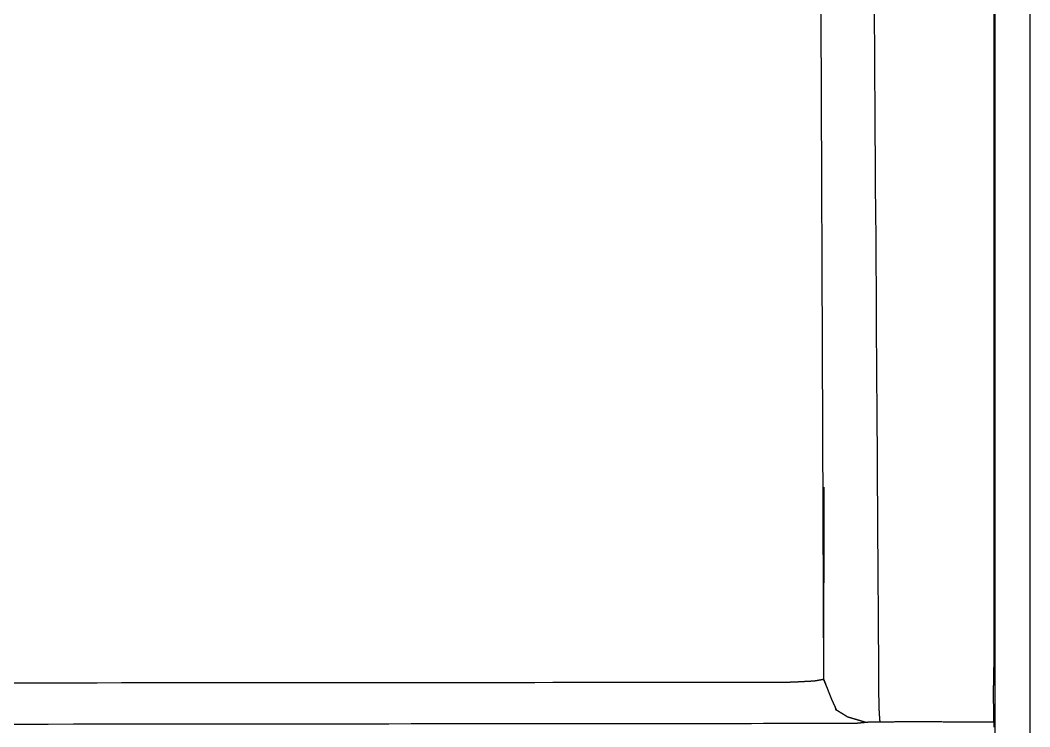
# Model space of a CAD drawing. Extents: x 0 to 60, y -32 to 0.
# Drawn here: x 51.09 to 60, y -22.23 to -16 of the extents above; entities that cross this region are included whole.
import ezdxf

# ---------------------------------------------------------------- set-up
doc = ezdxf.new("R2010")
doc.units = 0
doc.layers.get('0').update_dxf_attribs({"linetype": 'CONTINUOUS'})

msp = doc.modelspace()

# ---------------------------------------------------------------- linework, layer by layer
for points in [[(60, -23.427), (59.9323, -23.3873), (59.8503, -23.3383), (59.7832, -23.2986), (59.7555, -23.2247), (59.7227, -23.1367), (59.695, -23.0631), (59.695, -0.7481), (59.665, -0.6759), (59.5953, -0.5075), (59.5651, -0.4342), (59.4932, -0.4042), (59.3243, -0.3342), (59.2517, -0.3042), (42.7501, -0.3042)], [(60, -0.7481), (60, -32)], [(58.182, -21.8153), (58.1066, -2.797)], [(58.182, -20.118), (58.1813, -20.1968), (58.181, -21.7378), (58.1803, -21.8166), (58.2128, -21.8933)]]:
    msp.add_lwpolyline(points)
for points in [[(58.6259, -15.7468, 0), (58.6275, -16.0005, 0), (58.6291, -16.2516, 0), (58.6308, -16.5, 0), (58.6324, -16.7454, 0), (58.634, -16.9877, 0), (58.6355, -17.2266, 0), (58.637, -17.462, 0), (58.6386, -17.6937, 0), (58.64, -17.9214, 0), (58.6415, -18.1451, 0), (58.6429, -18.3644, 0), (58.6443, -18.5793, 0), (58.6457, -18.7895, 0), (58.6471, -18.9948, 0), (58.6484, -19.195, 0), (58.6496, -19.39, 0), (58.6509, -19.5796, 0), (58.6521, -19.7635, 0), (58.6532, -19.9417, 0), (58.6544, -20.1137, 0), (58.6554, -20.2796, 0), (58.6565, -20.4391, 0), (58.6575, -20.592, 0), (58.6584, -20.7382, 0), (58.6593, -20.8773, 0), (58.6602, -21.0093, 0), (58.661, -21.134, 0), (58.6618, -21.2511, 0), (58.6625, -21.3604, 0), (58.6632, -21.4619, 0), (58.6638, -21.5552, 0), (58.6643, -21.6402, 0), (58.6648, -21.7168, 0), (58.6653, -21.7846, 0), (58.6656, -21.8436, 0), (58.666, -21.8935, 0), (58.6662, -21.9341, 0), (58.6664, -21.9653, 0), (58.6666, -21.9868, 0), (58.6667, -21.9985, 0), (58.6667, -22.0014, 0), (58.6667, -22.0032, 0), (58.6667, -22.005, 0), (58.6667, -22.0069, 0), (58.6667, -22.0087, 0), (58.6667, -22.0105, 0), (58.6668, -22.0123, 0), (58.6668, -22.0141, 0), (58.6668, -22.016, 0), (58.6668, -22.0178, 0), (58.6669, -22.0196, 0), (58.6669, -22.0214, 0), (58.6669, -22.0232, 0), (58.667, -22.025, 0), (58.667, -22.0268, 0), (58.667, -22.0287, 0), (58.6671, -22.0305, 0), (58.6671, -22.0323, 0), (58.6671, -22.0341, 0), (58.6672, -22.0359, 0), (58.6672, -22.0377, 0), (58.6673, -22.0395, 0), (58.6673, -22.0413, 0), (58.6674, -22.0431, 0), (58.6674, -22.0449, 0), (58.6675, -22.0467, 0), (58.6675, -22.0485, 0), (58.6676, -22.0503, 0), (58.6676, -22.0521, 0), (58.6677, -22.0539, 0), (58.6678, -22.0557, 0), (58.6678, -22.0575, 0), (58.6679, -22.0593, 0), (58.668, -22.0611, 0), (58.668, -22.0629, 0), (58.6681, -22.0647, 0), (58.6682, -22.0665, 0), (58.6682, -22.0682, 0), (58.6683, -22.07, 0), (58.6684, -22.0718, 0), (58.6685, -22.0736, 0), (58.6685, -22.0754, 0), (58.6686, -22.0772, 0), (58.6687, -22.079, 0), (58.6688, -22.0808, 0), (58.6689, -22.0826, 0), (58.669, -22.0844, 0), (58.6691, -22.0861, 0), (58.6691, -22.0879, 0), (58.6692, -22.0897, 0), (58.6693, -22.0915, 0), (58.6694, -22.0933, 0), (58.6695, -22.0951, 0), (58.6696, -22.0969, 0), (58.6697, -22.0987, 0), (58.6698, -22.1005, 0), (58.6699, -22.1022, 0), (58.67, -22.104, 0), (58.6701, -22.1058, 0), (58.6702, -22.1076, 0), (58.6703, -22.1094, 0), (58.6704, -22.1112, 0), (58.6705, -22.113, 0), (58.6706, -22.1148, 0), (58.6708, -22.1166, 0), (58.6709, -22.1183, 0), (58.671, -22.1201, 0), (58.6711, -22.1219, 0), (58.6712, -22.1237, 0), (58.6713, -22.1255, 0), (58.6715, -22.1273, 0), (58.6716, -22.1291, 0), (58.6717, -22.1309, 0), (58.6718, -22.1327, 0), (58.6719, -22.1345, 0), (58.6721, -22.1363, 0), (58.6722, -22.1381, 0), (58.6723, -22.1399, 0), (58.6725, -22.1417, 0), (58.6726, -22.1435, 0), (58.6727, -22.1453, 0), (58.6728, -22.1471, 0), (58.673, -22.1489, 0), (58.6731, -22.1507, 0), (58.6732, -22.1525, 0), (58.6734, -22.1543, 0), (58.6735, -22.1561, 0), (58.6737, -22.1579, 0), (58.6738, -22.1597, 0), (58.6739, -22.1615, 0), (58.6741, -22.1633, 0), (58.6742, -22.1651, 0), (58.6744, -22.1669, 0), (58.6745, -22.1687, 0), (58.6747, -22.1705, 0), (58.6748, -22.1724, 0), (58.675, -22.1742, 0), (58.6751, -22.176, 0), (58.6753, -22.1778, 0), (58.6754, -22.1796, 0), (58.6756, -22.1814, 0), (58.6757, -22.1833, 0), (58.6759, -22.1851, 0), (58.676, -22.1869, 0), (58.6762, -22.1887, 0), (58.6763, -22.1906, 0), (58.6765, -22.1924, 0)], [(59.6817, -15.8651, 0), (59.6817, -16.1513, 0), (59.6817, -16.4333, 0), (59.6817, -16.7111, 0), (59.6817, -16.9843, 0), (59.6817, -17.2528, 0), (59.6817, -17.5161, 0), (59.6817, -17.7742, 0), (59.6817, -18.0267, 0), (59.6817, -18.2733, 0), (59.6817, -18.5139, 0), (59.6817, -18.7482, 0), (59.6817, -18.9759, 0), (59.6817, -19.1967, 0), (59.6817, -19.4105, 0), (59.6817, -19.6169, 0), (59.6817, -19.8157, 0), (59.6817, -20.0067, 0), (59.6817, -20.1896, 0), (59.6817, -20.3641, 0), (59.6817, -20.53, 0), (59.6817, -20.687, 0), (59.6817, -20.8349, 0), (59.6817, -20.9735, 0), (59.6817, -21.1024, 0), (59.6817, -21.2215, 0), (59.6817, -21.3304, 0), (59.6817, -21.4289, 0), (59.6817, -21.5168, 0), (59.6817, -21.5938, 0), (59.6817, -21.6596, 0), (59.6817, -21.714, 0), (59.6817, -21.7568, 0), (59.6817, -21.7877, 0), (59.6817, -21.8064, 0), (59.6817, -21.8127, 0)], [(59.6817, -22.1921, 0), (59.6817, -22.1887, 0), (59.6817, -22.1853, 0), (59.6817, -22.1819, 0), (59.6817, -22.1785, 0), (59.6817, -22.1751, 0), (59.6817, -22.1717, 0), (59.6817, -22.1683, 0), (59.6817, -22.1649, 0), (59.6817, -22.1614, 0), (59.6817, -22.158, 0), (59.6817, -22.1546, 0), (59.6817, -22.1512, 0), (59.6817, -22.1478, 0), (59.6817, -22.1444, 0), (59.6817, -22.141, 0), (59.6816, -22.1376, 0), (59.6816, -22.1342, 0), (59.6816, -22.1308, 0), (59.6816, -22.1274, 0), (59.6816, -22.124, 0), (59.6816, -22.1206, 0), (59.6816, -22.1172, 0), (59.6816, -22.1138, 0), (59.6815, -22.1104, 0), (59.6815, -22.107, 0), (59.6815, -22.1036, 0), (59.6815, -22.1002, 0), (59.6815, -22.0968, 0), (59.6815, -22.0934, 0), (59.6814, -22.09, 0), (59.6814, -22.0866, 0), (59.6814, -22.0832, 0), (59.6814, -22.0798, 0), (59.6814, -22.0764, 0), (59.6814, -22.073, 0), (59.6813, -22.0696, 0), (59.6813, -22.0662, 0), (59.6813, -22.0628, 0), (59.6813, -22.0594, 0), (59.6813, -22.056, 0), (59.6813, -22.0526, 0), (59.6812, -22.0492, 0), (59.6812, -22.0458, 0), (59.6812, -22.0424, 0), (59.6812, -22.039, 0), (59.6812, -22.0356, 0), (59.6812, -22.0322, 0), (59.6811, -22.0287, 0), (59.6811, -22.0253, 0), (59.6811, -22.0219, 0), (59.6811, -22.0185, 0), (59.6811, -22.0151, 0), (59.6811, -22.0117, 0), (59.681, -22.0083, 0), (59.681, -22.0049, 0), (59.681, -22.0015, 0), (59.681, -21.9981, 0), (59.681, -21.9947, 0), (59.681, -21.9913, 0), (59.681, -21.9879, 0), (59.681, -21.9845, 0), (59.681, -21.9811, 0), (59.6809, -21.9777, 0), (59.6809, -21.9743, 0), (59.6809, -21.9709, 0), (59.6809, -21.9675, 0), (59.6809, -21.9641, 0), (59.6809, -21.9607, 0), (59.6809, -21.9573, 0), (59.6809, -21.9539, 0), (59.6809, -21.9505, 0), (59.6809, -21.9471, 0), (59.6809, -21.9437, 0), (59.6809, -21.9403, 0), (59.6809, -21.9369, 0), (59.6809, -21.9335, 0), (59.6809, -21.9301, 0), (59.6809, -21.9267, 0), (59.6809, -21.9233, 0), (59.6809, -21.9199, 0), (59.6809, -21.9165, 0), (59.6809, -21.9131, 0), (59.6809, -21.9097, 0), (59.6809, -21.9063, 0), (59.6809, -21.9029, 0), (59.681, -21.8995, 0), (59.681, -21.896, 0), (59.681, -21.8926, 0), (59.681, -21.8892, 0), (59.681, -21.8858, 0), (59.681, -21.8824, 0), (59.6811, -21.879, 0), (59.6811, -21.8756, 0), (59.6811, -21.8722, 0), (59.6811, -21.8688, 0), (59.6812, -21.8654, 0), (59.6812, -21.862, 0), (59.6812, -21.8586, 0), (59.6812, -21.8552, 0), (59.6813, -21.8518, 0), (59.6813, -21.8484, 0), (59.6813, -21.845, 0), (59.6814, -21.8416, 0), (59.6814, -21.8382, 0), (59.6814, -21.8348, 0), (59.6815, -21.8314, 0), (59.6815, -21.828, 0), (59.6816, -21.8246, 0), (59.6816, -21.8212, 0), (59.6817, -21.8178, 0), (59.6817, -21.8144, 0), (59.6818, -21.8108, 0), (59.6818, -21.8069, 0), (59.6819, -21.803, 0), (59.682, -21.7991, 0), (59.682, -21.7953, 0), (59.6821, -21.7914, 0), (59.6822, -21.7875, 0), (59.6822, -21.7837, 0), (59.6823, -21.7798, 0), (59.6824, -21.7759, 0), (59.6825, -21.772, 0), (59.6825, -21.7682, 0), (59.6826, -21.7643, 0), (59.6827, -21.7604, 0), (59.6828, -21.7566, 0), (59.6829, -21.7527, 0), (59.683, -21.7488, 0), (59.6831, -21.745, 0), (59.6832, -21.7411, 0), (59.6833, -21.7372, 0), (59.6833, -21.7334, 0), (59.6834, -21.7295, 0), (59.6835, -21.7256, 0), (59.6836, -21.7217, 0), (59.6838, -21.7179, 0), (59.6839, -21.714, 0), (59.684, -21.7101, 0), (59.6841, -21.7063, 0), (59.6842, -21.7024, 0), (59.6843, -21.6985, 0), (59.6844, -21.6947, 0), (59.6845, -21.6908, 0), (59.6846, -21.6869, 0), (59.6847, -21.6831, 0), (59.6849, -21.6792, 0), (59.685, -21.6753, 0), (59.6851, -21.6715, 0), (59.6852, -21.6676, 0), (59.6853, -21.6637, 0), (59.6855, -21.6599, 0), (59.6856, -21.656, 0), (59.6857, -21.6521, 0), (59.6858, -21.6483, 0), (59.686, -21.6444, 0), (59.6861, -21.6405, 0), (59.6862, -21.6367, 0), (59.6863, -21.6328, 0), (59.6865, -21.6289, 0), (59.6866, -21.6251, 0), (59.6867, -21.6212, 0), (59.6869, -21.6173, 0), (59.687, -21.6135, 0), (59.6871, -21.6096, 0), (59.6873, -21.6057, 0), (59.6874, -21.6019, 0), (59.6875, -21.598, 0), (59.6877, -21.5941, 0), (59.6878, -21.5903, 0), (59.688, -21.5864, 0), (59.6881, -21.5825, 0), (59.6882, -21.5787, 0), (59.6884, -21.5748, 0), (59.6885, -21.5709, 0), (59.6886, -21.5671, 0), (59.6888, -21.5632, 0), (59.6889, -21.5593, 0), (59.6891, -21.5555, 0), (59.6892, -21.5516, 0), (59.6893, -21.5477, 0), (59.6895, -21.5439, 0), (59.6896, -21.54, 0), (59.6898, -21.5361, 0), (59.6899, -21.5323, 0), (59.69, -21.5284, 0), (59.6902, -21.5245, 0), (59.6903, -21.5206, 0), (59.6905, -21.5168, 0), (59.6906, -21.5129, 0), (59.6907, -21.509, 0), (59.6909, -21.5052, 0), (59.691, -21.5013, 0), (59.6911, -21.4974, 0), (59.6913, -21.4936, 0), (59.6914, -21.4897, 0), (59.6916, -21.4858, 0), (59.6917, -21.482, 0), (59.6918, -21.4781, 0), (59.692, -21.4742, 0), (59.6921, -21.4704, 0), (59.6922, -21.4665, 0), (59.6924, -21.4626, 0), (59.6925, -21.4588, 0), (59.6926, -21.4549, 0), (59.6928, -21.451, 0), (59.6929, -21.4472, 0), (59.693, -21.4433, 0), (59.6932, -21.4394, 0), (59.6933, -21.4355, 0), (59.6934, -21.4317, 0), (59.6935, -21.4278, 0), (59.6937, -21.4239, 0), (59.6938, -21.4201, 0), (59.6939, -21.4162, 0), (59.694, -21.4123, 0), (59.6942, -21.4085, 0), (59.6943, -21.4046, 0), (59.6944, -21.4007, 0), (59.6945, -21.3968, 0), (59.6946, -21.393, 0), (59.6947, -21.3891, 0), (59.6949, -21.3852, 0), (59.695, -21.3814, 0)], [(58.182, -21.8153, 0), (58.1819, -21.8153, 0), (58.1819, -21.8153, 0), (58.1817, -21.8153, 0), (58.1816, -21.8153, 0), (58.1814, -21.8154, 0), (58.1811, -21.8154, 0), (58.1808, -21.8155, 0), (58.1805, -21.8155, 0), (58.1801, -21.8156, 0), (58.1797, -21.8157, 0), (58.1792, -21.8158, 0), (58.1788, -21.8159, 0), (58.1782, -21.816, 0), (58.1777, -21.8161, 0), (58.1771, -21.8162, 0), (58.1764, -21.8163, 0), (58.1758, -21.8164, 0), (58.1751, -21.8165, 0), (58.1743, -21.8167, 0), (58.1736, -21.8168, 0), (58.1728, -21.817, 0), (58.172, -21.8171, 0), (58.1711, -21.8173, 0), (58.1703, -21.8174, 0), (58.1694, -21.8176, 0), (58.1684, -21.8178, 0), (58.1675, -21.8179, 0), (58.1665, -21.8181, 0), (58.1655, -21.8183, 0), (58.1645, -21.8185, 0), (58.1635, -21.8187, 0), (58.1625, -21.8189, 0), (58.1614, -21.8191, 0), (58.1603, -21.8193, 0), (58.1592, -21.8195, 0), (58.1581, -21.8197, 0), (58.157, -21.8199, 0), (58.1559, -21.8201, 0), (58.1547, -21.8203, 0), (58.1535, -21.8205, 0), (58.1524, -21.8207, 0), (58.1512, -21.8209, 0), (58.15, -21.8212, 0), (58.1488, -21.8214, 0), (58.1476, -21.8216, 0), (58.1464, -21.8218, 0), (58.1452, -21.822, 0), (58.144, -21.8223, 0), (58.1428, -21.8225, 0), (58.1415, -21.8227, 0), (58.1403, -21.8229, 0), (58.1391, -21.8232, 0), (58.1379, -21.8234, 0), (58.1367, -21.8236, 0), (58.1354, -21.8238, 0), (58.1342, -21.8241, 0), (58.133, -21.8243, 0), (58.1318, -21.8245, 0), (58.1306, -21.8247, 0), (58.1295, -21.8249, 0), (58.1283, -21.8252, 0), (58.1271, -21.8254, 0), (58.126, -21.8256, 0), (58.1248, -21.8258, 0), (58.1237, -21.826, 0), (58.1226, -21.8262, 0), (58.1215, -21.8264, 0), (58.1204, -21.8266, 0), (58.1194, -21.8268, 0), (58.1183, -21.827, 0), (58.1173, -21.8272, 0), (58.1163, -21.8274, 0), (58.1153, -21.8276, 0), (58.1143, -21.8277, 0), (58.1134, -21.8279, 0), (58.1124, -21.8281, 0), (58.1115, -21.8282, 0), (58.1107, -21.8284, 0), (58.1098, -21.8286, 0), (58.109, -21.8287, 0), (58.1082, -21.8289, 0), (58.1074, -21.829, 0), (58.1067, -21.8291, 0), (58.106, -21.8293, 0), (58.1053, -21.8294, 0), (58.1047, -21.8295, 0), (58.1041, -21.8296, 0), (58.1035, -21.8297, 0), (58.103, -21.8298, 0), (58.1025, -21.8299, 0), (58.102, -21.83, 0), (58.1016, -21.8301, 0), (58.1012, -21.8301, 0), (58.1009, -21.8302, 0), (58.1006, -21.8303, 0), (58.1003, -21.8303, 0), (58.1001, -21.8304, 0), (58.0999, -21.8304, 0), (58.0998, -21.8304, 0), (58.0997, -21.8304, 0), (58.0997, -21.8304, 0), (58.0997, -21.8304, 0), (58.0996, -21.8304, 0), (58.0995, -21.8304, 0), (58.0994, -21.8304, 0), (58.0992, -21.8305, 0), (58.0989, -21.8305, 0), (58.0987, -21.8305, 0), (58.0983, -21.8305, 0), (58.098, -21.8305, 0), (58.0976, -21.8305, 0), (58.0972, -21.8306, 0), (58.0967, -21.8306, 0), (58.0962, -21.8306, 0), (58.0957, -21.8306, 0), (58.0951, -21.8307, 0), (58.0945, -21.8307, 0), (58.0939, -21.8307, 0), (58.0932, -21.8308, 0), (58.0925, -21.8308, 0), (58.0918, -21.8308, 0), (58.0911, -21.8309, 0), (58.0903, -21.8309, 0), (58.0895, -21.831, 0), (58.0887, -21.831, 0), (58.0878, -21.8311, 0), (58.0869, -21.8311, 0), (58.086, -21.8312, 0), (58.0851, -21.8312, 0), (58.0842, -21.8313, 0), (58.0832, -21.8313, 0), (58.0822, -21.8314, 0), (58.0813, -21.8314, 0), (58.0802, -21.8315, 0), (58.0792, -21.8315, 0), (58.0782, -21.8316, 0), (58.0771, -21.8316, 0), (58.076, -21.8317, 0), (58.0749, -21.8318, 0), (58.0739, -21.8318, 0), (58.0727, -21.8319, 0), (58.0716, -21.8319, 0), (58.0705, -21.832, 0), (58.0694, -21.832, 0), (58.0682, -21.8321, 0), (58.0671, -21.8322, 0), (58.0659, -21.8322, 0), (58.0648, -21.8323, 0), (58.0636, -21.8324, 0), (58.0624, -21.8324, 0), (58.0613, -21.8325, 0), (58.0601, -21.8325, 0), (58.059, -21.8326, 0), (58.0578, -21.8327, 0), (58.0566, -21.8327, 0), (58.0555, -21.8328, 0), (58.0543, -21.8329, 0), (58.0532, -21.8329, 0), (58.052, -21.833, 0), (58.0509, -21.833, 0), (58.0498, -21.8331, 0), (58.0486, -21.8332, 0), (58.0475, -21.8332, 0), (58.0464, -21.8333, 0), (58.0453, -21.8333, 0), (58.0443, -21.8334, 0), (58.0432, -21.8334, 0), (58.0421, -21.8335, 0), (58.0411, -21.8336, 0), (58.0401, -21.8336, 0), (58.0391, -21.8337, 0), (58.0381, -21.8337, 0), (58.0371, -21.8338, 0), (58.0362, -21.8338, 0), (58.0352, -21.8339, 0), (58.0343, -21.8339, 0), (58.0334, -21.834, 0), (58.0326, -21.834, 0), (58.0317, -21.8341, 0), (58.0309, -21.8341, 0), (58.0301, -21.8341, 0), (58.0294, -21.8342, 0), (58.0286, -21.8342, 0), (58.0279, -21.8343, 0), (58.0273, -21.8343, 0), (58.0266, -21.8343, 0), (58.026, -21.8344, 0), (58.0254, -21.8344, 0), (58.0249, -21.8344, 0), (58.0244, -21.8345, 0), (58.0239, -21.8345, 0), (58.0234, -21.8345, 0), (58.023, -21.8345, 0), (58.0226, -21.8345, 0), (58.0223, -21.8346, 0), (58.022, -21.8346, 0), (58.0218, -21.8346, 0), (58.0216, -21.8346, 0), (58.0214, -21.8346, 0), (58.0213, -21.8346, 0), (58.0212, -21.8346, 0), (58.0211, -21.8346, 0), (58.0197, -21.8347, 0), (58.0175, -21.8348, 0), (58.0154, -21.8349, 0), (58.0132, -21.835, 0), (58.0111, -21.8352, 0), (58.0089, -21.8353, 0), (58.0068, -21.8354, 0), (58.0046, -21.8355, 0), (58.0025, -21.8356, 0), (58.0003, -21.8357, 0), (57.9981, -21.8358, 0), (57.996, -21.836, 0), (57.9938, -21.8361, 0), (57.9917, -21.8362, 0), (57.9895, -21.8363, 0), (57.9874, -21.8364, 0), (57.9852, -21.8365, 0), (57.9831, -21.8366, 0), (57.9809, -21.8367, 0), (57.9788, -21.8369, 0), (57.9766, -21.837, 0), (57.9745, -21.8371, 0), (57.9723, -21.8372, 0), (57.9702, -21.8373, 0), (57.968, -21.8374, 0), (57.9659, -21.8375, 0), (57.9637, -21.8376, 0), (57.9616, -21.8377, 0), (57.9595, -21.8378, 0), (57.9573, -21.8379, 0), (57.9552, -21.838, 0), (57.953, -21.8381, 0), (57.9509, -21.8382, 0), (57.9487, -21.8383, 0), (57.9466, -21.8384, 0), (57.9444, -21.8385, 0), (57.9423, -21.8386, 0), (57.9401, -21.8387, 0), (57.938, -21.8388, 0), (57.9358, -21.8389, 0), (57.9337, -21.839, 0), (57.9315, -21.8391, 0), (57.9294, -21.8392, 0), (57.9273, -21.8393, 0), (57.9251, -21.8394, 0), (57.923, -21.8395, 0), (57.9208, -21.8396, 0), (57.9187, -21.8397, 0), (57.9165, -21.8398, 0), (57.9144, -21.8399, 0), (57.9122, -21.84, 0), (57.9101, -21.84, 0), (57.9079, -21.8401, 0), (57.9058, -21.8402, 0), (57.9037, -21.8403, 0), (57.9015, -21.8404, 0), (57.8994, -21.8404, 0), (57.8972, -21.8405, 0), (57.8951, -21.8406, 0), (57.8929, -21.8407, 0), (57.8908, -21.8408, 0), (57.8886, -21.8408, 0), (57.8865, -21.8409, 0), (57.8843, -21.841, 0), (57.8822, -21.841, 0), (57.8801, -21.8411, 0), (57.8779, -21.8412, 0), (57.8758, -21.8412, 0), (57.8736, -21.8413, 0), (57.8715, -21.8414, 0), (57.8693, -21.8414, 0), (57.8672, -21.8415, 0), (57.865, -21.8415, 0), (57.8629, -21.8416, 0), (57.8607, -21.8416, 0), (57.8586, -21.8417, 0), (57.8564, -21.8417, 0), (57.8543, -21.8418, 0), (57.8521, -21.8418, 0), (57.85, -21.8419, 0), (57.8478, -21.8419, 0), (57.8457, -21.842, 0), (57.8435, -21.842, 0), (57.8414, -21.842, 0), (57.8392, -21.8421, 0), (57.8371, -21.8421, 0), (57.8349, -21.8421, 0), (57.8328, -21.8422, 0), (57.8306, -21.8422, 0), (57.8285, -21.8422, 0), (57.8263, -21.8422, 0), (57.8242, -21.8423, 0), (57.822, -21.8423, 0), (57.8199, -21.8423, 0), (57.8177, -21.8423, 0), (57.8156, -21.8423, 0), (57.8134, -21.8423, 0), (57.8112, -21.8424, 0), (57.8091, -21.8424, 0), (57.8069, -21.8424, 0), (57.8048, -21.8424, 0), (57.8026, -21.8424, 0), (57.7941, -21.8424, 0), (57.7772, -21.8424, 0), (57.7521, -21.8424, 0), (57.719, -21.8424, 0), (57.678, -21.8425, 0), (57.6294, -21.8425, 0), (57.5732, -21.8425, 0), (57.5097, -21.8426, 0), (57.439, -21.8426, 0), (57.3613, -21.8427, 0), (57.2768, -21.8428, 0), (57.1856, -21.8428, 0), (57.0879, -21.8429, 0), (56.9839, -21.843, 0), (56.8738, -21.8431, 0), (56.7576, -21.8431, 0), (56.6357, -21.8432, 0), (56.5081, -21.8433, 0), (56.3751, -21.8434, 0), (56.2367, -21.8435, 0), (56.0933, -21.8436, 0), (55.9448, -21.8438, 0), (55.7916, -21.8439, 0), (55.6338, -21.844, 0), (55.4715, -21.8441, 0), (55.3049, -21.8442, 0), (55.1343, -21.8444, 0), (54.9597, -21.8445, 0), (54.7813, -21.8446, 0), (54.5994, -21.8448, 0), (54.414, -21.8449, 0), (54.2254, -21.845, 0), (54.0337, -21.8452, 0), (53.839, -21.8453, 0), (53.6417, -21.8455, 0), (53.4417, -21.8456, 0), (53.2394, -21.8458, 0), (53.0348, -21.8459, 0), (52.8282, -21.8461, 0), (52.6197, -21.8462, 0), (52.4095, -21.8464, 0), (52.1977, -21.8465, 0), (51.9845, -21.8467, 0), (51.7702, -21.8469, 0), (51.5548, -21.847, 0), (51.3385, -21.8472, 0), (51.1215, -21.8473, 0), (50.904, -21.8475, 0)], [(58.182, -21.8153, 0), (58.1827, -21.8171, 0), (58.1834, -21.8189, 0), (58.1841, -21.8207, 0), (58.1848, -21.8225, 0), (58.1855, -21.8243, 0), (58.1862, -21.8262, 0), (58.1869, -21.828, 0), (58.1876, -21.8298, 0), (58.1883, -21.8316, 0), (58.1891, -21.8334, 0), (58.1898, -21.8352, 0), (58.1905, -21.8371, 0), (58.1912, -21.8389, 0), (58.1919, -21.8407, 0), (58.1926, -21.8425, 0), (58.1933, -21.8444, 0), (58.194, -21.8462, 0), (58.1947, -21.848, 0), (58.1954, -21.8498, 0), (58.1961, -21.8517, 0), (58.1968, -21.8535, 0), (58.1975, -21.8553, 0), (58.1982, -21.8571, 0), (58.1989, -21.859, 0), (58.1996, -21.8608, 0), (58.2003, -21.8626, 0), (58.201, -21.8645, 0), (58.2017, -21.8663, 0), (58.2024, -21.8681, 0), (58.2031, -21.87, 0), (58.2039, -21.8718, 0), (58.2046, -21.8736, 0), (58.2053, -21.8755, 0), (58.206, -21.8773, 0), (58.2067, -21.8791, 0), (58.2074, -21.8809, 0), (58.2081, -21.8828, 0), (58.2088, -21.8846, 0), (58.2095, -21.8864, 0), (58.2102, -21.8883, 0), (58.2109, -21.8901, 0), (58.2116, -21.8919, 0), (58.2123, -21.8938, 0), (58.213, -21.8956, 0), (58.2137, -21.8974, 0), (58.2144, -21.8993, 0), (58.2151, -21.9011, 0), (58.2158, -21.9029, 0), (58.2165, -21.9048, 0), (58.2172, -21.9066, 0), (58.218, -21.9084, 0), (58.2187, -21.9103, 0), (58.2194, -21.9121, 0), (58.2201, -21.9139, 0), (58.2208, -21.9158, 0), (58.2215, -21.9176, 0), (58.2222, -21.9194, 0), (58.2229, -21.9213, 0), (58.2236, -21.9231, 0), (58.2244, -21.9249, 0), (58.2251, -21.9268, 0), (58.2258, -21.9286, 0), (58.2265, -21.9304, 0), (58.2272, -21.9323, 0), (58.2279, -21.9341, 0), (58.2287, -21.9359, 0), (58.2294, -21.9378, 0), (58.2301, -21.9396, 0), (58.2308, -21.9414, 0), (58.2315, -21.9432, 0), (58.2323, -21.9451, 0), (58.233, -21.9469, 0), (58.2337, -21.9487, 0), (58.2344, -21.9505, 0), (58.2352, -21.9524, 0), (58.2359, -21.9542, 0), (58.2366, -21.956, 0), (58.2373, -21.9578, 0), (58.2381, -21.9597, 0), (58.2388, -21.9615, 0), (58.2395, -21.9633, 0), (58.2403, -21.9651, 0), (58.241, -21.9669, 0), (58.2418, -21.9688, 0), (58.2425, -21.9706, 0), (58.2432, -21.9724, 0), (58.244, -21.9742, 0), (58.2447, -21.976, 0), (58.2455, -21.9778, 0), (58.2462, -21.9797, 0), (58.2469, -21.9815, 0), (58.2477, -21.9833, 0), (58.2484, -21.9851, 0), (58.2492, -21.9869, 0), (58.2499, -21.9887, 0), (58.2507, -21.9905, 0), (58.2515, -21.9923, 0), (58.2522, -21.9941, 0), (58.253, -21.9959, 0), (58.2537, -21.9977, 0), (58.2541, -21.9985, 0), (58.2541, -21.9986, 0), (58.2541, -21.9987, 0), (58.2542, -21.9988, 0), (58.2543, -21.999, 0), (58.2544, -21.9993, 0), (58.2545, -21.9996, 0), (58.2547, -21.9999, 0), (58.2549, -22.0003, 0), (58.2551, -22.0007, 0), (58.2553, -22.0011, 0), (58.2555, -22.0016, 0), (58.2557, -22.0022, 0), (58.256, -22.0028, 0), (58.2563, -22.0034, 0), (58.2566, -22.004, 0), (58.2569, -22.0047, 0), (58.2572, -22.0054, 0), (58.2576, -22.0062, 0), (58.2579, -22.0069, 0), (58.2583, -22.0078, 0), (58.2587, -22.0086, 0), (58.2591, -22.0095, 0), (58.2595, -22.0104, 0), (58.2599, -22.0113, 0), (58.2604, -22.0123, 0), (58.2608, -22.0132, 0), (58.2613, -22.0142, 0), (58.2617, -22.0153, 0), (58.2622, -22.0163, 0), (58.2627, -22.0174, 0), (58.2632, -22.0185, 0), (58.2637, -22.0196, 0), (58.2642, -22.0207, 0), (58.2647, -22.0218, 0), (58.2653, -22.023, 0), (58.2658, -22.0242, 0), (58.2664, -22.0253, 0), (58.2669, -22.0265, 0), (58.2675, -22.0278, 0), (58.268, -22.029, 0), (58.2686, -22.0302, 0), (58.2692, -22.0314, 0), (58.2697, -22.0327, 0), (58.2703, -22.0339, 0), (58.2709, -22.0352, 0), (58.2715, -22.0365, 0), (58.272, -22.0377, 0), (58.2726, -22.039, 0), (58.2732, -22.0403, 0), (58.2738, -22.0415, 0), (58.2744, -22.0428, 0), (58.2749, -22.0441, 0), (58.2755, -22.0454, 0), (58.2761, -22.0466, 0), (58.2767, -22.0479, 0), (58.2773, -22.0491, 0), (58.2778, -22.0504, 0), (58.2784, -22.0516, 0), (58.279, -22.0529, 0), (58.2795, -22.0541, 0), (58.2801, -22.0553, 0), (58.2806, -22.0565, 0), (58.2812, -22.0577, 0), (58.2817, -22.0589, 0), (58.2822, -22.06, 0), (58.2828, -22.0612, 0), (58.2833, -22.0623, 0), (58.2838, -22.0634, 0), (58.2843, -22.0645, 0), (58.2848, -22.0656, 0), (58.2853, -22.0666, 0), (58.2857, -22.0677, 0), (58.2862, -22.0687, 0), (58.2867, -22.0696, 0), (58.2871, -22.0706, 0), (58.2875, -22.0715, 0), (58.2879, -22.0724, 0), (58.2883, -22.0733, 0), (58.2887, -22.0742, 0), (58.2891, -22.075, 0), (58.2895, -22.0758, 0), (58.2898, -22.0766, 0), (58.2902, -22.0773, 0), (58.2905, -22.078, 0), (58.2908, -22.0786, 0), (58.2911, -22.0793, 0), (58.2913, -22.0798, 0), (58.2916, -22.0804, 0), (58.2918, -22.0809, 0), (58.292, -22.0814, 0), (58.2922, -22.0818, 0), (58.2924, -22.0822, 0), (58.2926, -22.0825, 0), (58.2927, -22.0828, 0), (58.2928, -22.0831, 0), (58.2929, -22.0833, 0), (58.293, -22.0835, 0), (58.2931, -22.0836, 0), (58.2931, -22.0837, 0), (58.2931, -22.0837, 0), (58.2931, -22.0837, 0), (58.2932, -22.0837, 0), (58.2932, -22.0838, 0), (58.2933, -22.0838, 0), (58.2935, -22.0839, 0), (58.2936, -22.084, 0), (58.2938, -22.0841, 0), (58.294, -22.0842, 0), (58.2942, -22.0844, 0), (58.2945, -22.0845, 0), (58.2948, -22.0847, 0), (58.2951, -22.0849, 0), (58.2954, -22.0851, 0), (58.2957, -22.0853, 0), (58.2961, -22.0855, 0), (58.2965, -22.0858, 0), (58.2969, -22.086, 0), (58.2973, -22.0863, 0), (58.2978, -22.0865, 0), (58.2982, -22.0868, 0), (58.2987, -22.0871, 0), (58.2992, -22.0874, 0), (58.2997, -22.0877, 0), (58.3003, -22.088, 0), (58.3008, -22.0884, 0), (58.3014, -22.0887, 0), (58.3019, -22.0891, 0), (58.3025, -22.0894, 0), (58.3031, -22.0898, 0), (58.3037, -22.0902, 0), (58.3043, -22.0905, 0), (58.305, -22.0909, 0), (58.3056, -22.0913, 0), (58.3063, -22.0917, 0), (58.3069, -22.0921, 0), (58.3076, -22.0925, 0), (58.3083, -22.093, 0), (58.309, -22.0934, 0), (58.3097, -22.0938, 0), (58.3104, -22.0942, 0), (58.3111, -22.0947, 0), (58.3118, -22.0951, 0), (58.3125, -22.0955, 0), (58.3133, -22.096, 0), (58.314, -22.0964, 0), (58.3147, -22.0969, 0), (58.3154, -22.0973, 0), (58.3162, -22.0977, 0), (58.3169, -22.0982, 0), (58.3176, -22.0986, 0), (58.3184, -22.0991, 0), (58.3191, -22.0995, 0), (58.3198, -22.1, 0), (58.3206, -22.1004, 0), (58.3213, -22.1009, 0), (58.322, -22.1013, 0), (58.3227, -22.1018, 0), (58.3235, -22.1022, 0), (58.3242, -22.1026, 0), (58.3249, -22.1031, 0), (58.3256, -22.1035, 0), (58.3263, -22.1039, 0), (58.327, -22.1043, 0), (58.3277, -22.1048, 0), (58.3283, -22.1052, 0), (58.329, -22.1056, 0), (58.3297, -22.106, 0), (58.3303, -22.1064, 0), (58.3309, -22.1068, 0), (58.3316, -22.1071, 0), (58.3322, -22.1075, 0), (58.3328, -22.1079, 0), (58.3334, -22.1082, 0), (58.3339, -22.1086, 0), (58.3345, -22.1089, 0), (58.335, -22.1093, 0), (58.3356, -22.1096, 0), (58.3361, -22.1099, 0), (58.3366, -22.1102, 0), (58.3371, -22.1105, 0), (58.3375, -22.1108, 0), (58.338, -22.1111, 0), (58.3384, -22.1113, 0), (58.3388, -22.1116, 0), (58.3392, -22.1118, 0), (58.3396, -22.112, 0), (58.3399, -22.1122, 0), (58.3403, -22.1124, 0), (58.3406, -22.1126, 0), (58.3408, -22.1128, 0), (58.3411, -22.113, 0), (58.3413, -22.1131, 0), (58.3415, -22.1132, 0), (58.3417, -22.1133, 0), (58.3419, -22.1134, 0), (58.342, -22.1135, 0), (58.3421, -22.1136, 0), (58.3422, -22.1136, 0), (58.3423, -22.1137, 0), (58.3423, -22.1137, 0), (58.3423, -22.1137, 0), (58.3423, -22.1137, 0), (58.3424, -22.1137, 0), (58.3425, -22.1138, 0), (58.3426, -22.1139, 0), (58.3428, -22.114, 0), (58.3429, -22.1141, 0), (58.3431, -22.1142, 0), (58.3433, -22.1143, 0), (58.3436, -22.1145, 0), (58.3439, -22.1147, 0), (58.3442, -22.1148, 0), (58.3445, -22.115, 0), (58.3448, -22.1153, 0), (58.3452, -22.1155, 0), (58.3455, -22.1157, 0), (58.3459, -22.116, 0), (58.3464, -22.1162, 0), (58.3468, -22.1165, 0), (58.3473, -22.1168, 0), (58.3477, -22.1171, 0), (58.3482, -22.1174, 0), (58.3487, -22.1177, 0), (58.3493, -22.118, 0), (58.3498, -22.1184, 0), (58.3504, -22.1187, 0), (58.3509, -22.1191, 0), (58.3515, -22.1195, 0), (58.3521, -22.1198, 0), (58.3527, -22.1202, 0), (58.3534, -22.1206, 0), (58.354, -22.121, 0), (58.3546, -22.1214, 0), (58.3553, -22.1218, 0), (58.3559, -22.1222, 0), (58.3566, -22.1226, 0), (58.3573, -22.1231, 0), (58.358, -22.1235, 0), (58.3587, -22.1239, 0), (58.3594, -22.1244, 0), (58.3601, -22.1248, 0), (58.3608, -22.1253, 0), (58.3615, -22.1257, 0), (58.3623, -22.1262, 0), (58.363, -22.1266, 0), (58.3637, -22.1271, 0), (58.3645, -22.1275, 0), (58.3652, -22.128, 0), (58.3659, -22.1285, 0), (58.3667, -22.1289, 0), (58.3674, -22.1294, 0), (58.3682, -22.1299, 0), (58.3689, -22.1303, 0), (58.3696, -22.1308, 0), (58.3704, -22.1312, 0), (58.3711, -22.1317, 0), (58.3718, -22.1322, 0), (58.3726, -22.1326, 0), (58.3733, -22.1331, 0), (58.374, -22.1335, 0), (58.3747, -22.1339, 0), (58.3754, -22.1344, 0), (58.3761, -22.1348, 0), (58.3768, -22.1353, 0), (58.3775, -22.1357, 0), (58.3781, -22.1361, 0), (58.3788, -22.1365, 0), (58.3795, -22.1369, 0), (58.3801, -22.1373, 0), (58.3807, -22.1377, 0), (58.3814, -22.1381, 0), (58.382, -22.1385, 0), (58.3826, -22.1389, 0), (58.3832, -22.1392, 0), (58.3837, -22.1396, 0), (58.3843, -22.1399, 0), (58.3848, -22.1403, 0), (58.3854, -22.1406, 0), (58.3859, -22.1409, 0), (58.3864, -22.1412, 0), (58.3868, -22.1415, 0), (58.3873, -22.1418, 0), (58.3877, -22.1421, 0), (58.3882, -22.1424, 0), (58.3886, -22.1426, 0), (58.3889, -22.1428, 0), (58.3893, -22.1431, 0), (58.3896, -22.1433, 0), (58.3899, -22.1435, 0), (58.3902, -22.1437, 0), (58.3905, -22.1438, 0), (58.3908, -22.144, 0), (58.391, -22.1441, 0), (58.3912, -22.1443, 0), (58.3913, -22.1444, 0), (58.3915, -22.1444, 0), (58.3916, -22.1445, 0), (58.3917, -22.1446, 0), (58.3918, -22.1446, 0), (58.3918, -22.1446, 0), (58.3918, -22.1446, 0), (58.3918, -22.1447, 0), (58.3919, -22.1447, 0), (58.392, -22.1447, 0), (58.3922, -22.1448, 0), (58.3924, -22.1448, 0), (58.3927, -22.1449, 0), (58.3929, -22.145, 0), (58.3933, -22.1451, 0), (58.3936, -22.1452, 0), (58.394, -22.1453, 0), (58.3944, -22.1454, 0), (58.3949, -22.1456, 0), (58.3954, -22.1457, 0), (58.3959, -22.1459, 0), (58.3965, -22.146, 0), (58.3971, -22.1462, 0), (58.3977, -22.1464, 0), (58.3984, -22.1466, 0), (58.3991, -22.1468, 0), (58.3998, -22.147, 0), (58.4005, -22.1472, 0), (58.4013, -22.1474, 0), (58.4021, -22.1476, 0), (58.4029, -22.1479, 0), (58.4037, -22.1481, 0), (58.4046, -22.1484, 0), (58.4055, -22.1486, 0), (58.4064, -22.1489, 0), (58.4073, -22.1492, 0), (58.4082, -22.1494, 0), (58.4092, -22.1497, 0), (58.4102, -22.15, 0), (58.4111, -22.1503, 0), (58.4122, -22.1506, 0), (58.4132, -22.1509, 0), (58.4142, -22.1512, 0), (58.4152, -22.1515, 0), (58.4163, -22.1518, 0), (58.4174, -22.1521, 0), (58.4184, -22.1524, 0), (58.4195, -22.1527, 0), (58.4206, -22.153, 0), (58.4217, -22.1534, 0), (58.4228, -22.1537, 0), (58.4239, -22.154, 0), (58.4251, -22.1543, 0), (58.4262, -22.1547, 0), (58.4273, -22.155, 0), (58.4284, -22.1553, 0), (58.4296, -22.1556, 0), (58.4307, -22.156, 0), (58.4318, -22.1563, 0), (58.4329, -22.1566, 0), (58.434, -22.1569, 0), (58.4352, -22.1573, 0), (58.4363, -22.1576, 0), (58.4374, -22.1579, 0), (58.4385, -22.1582, 0), (58.4396, -22.1586, 0), (58.4407, -22.1589, 0), (58.4417, -22.1592, 0), (58.4428, -22.1595, 0), (58.4438, -22.1598, 0), (58.4449, -22.1601, 0), (58.4459, -22.1604, 0), (58.4469, -22.1607, 0), (58.4479, -22.161, 0), (58.4489, -22.1613, 0), (58.4499, -22.1616, 0), (58.4509, -22.1618, 0), (58.4518, -22.1621, 0), (58.4527, -22.1624, 0), (58.4536, -22.1626, 0), (58.4545, -22.1629, 0), (58.4553, -22.1631, 0), (58.4562, -22.1634, 0), (58.457, -22.1636, 0), (58.4578, -22.1639, 0), (58.4585, -22.1641, 0), (58.4593, -22.1643, 0), (58.46, -22.1645, 0), (58.4607, -22.1647, 0), (58.4613, -22.1649, 0), (58.4619, -22.1651, 0), (58.4625, -22.1652, 0), (58.4631, -22.1654, 0), (58.4636, -22.1656, 0), (58.4641, -22.1657, 0), (58.4646, -22.1658, 0), (58.465, -22.166, 0), (58.4654, -22.1661, 0), (58.4657, -22.1662, 0), (58.466, -22.1663, 0), (58.4663, -22.1663, 0), (58.4666, -22.1664, 0), (58.4668, -22.1665, 0), (58.4669, -22.1665, 0), (58.467, -22.1666, 0), (58.4671, -22.1666, 0), (58.4671, -22.1666, 0), (58.4671, -22.1666, 0), (58.4672, -22.1666, 0), (58.4672, -22.1666, 0), (58.4672, -22.1666, 0), (58.4673, -22.1666, 0), (58.4673, -22.1666, 0), (58.4674, -22.1667, 0), (58.4675, -22.1667, 0), (58.4675, -22.1667, 0), (58.4676, -22.1667, 0), (58.4677, -22.1668, 0), (58.4678, -22.1668, 0), (58.4679, -22.1668, 0), (58.4681, -22.1669, 0), (58.4682, -22.1669, 0), (58.4683, -22.167, 0), (58.4685, -22.167, 0), (58.4686, -22.1671, 0), (58.4688, -22.1671, 0), (58.469, -22.1672, 0), (58.4692, -22.1672, 0), (58.4693, -22.1673, 0), (58.4695, -22.1674, 0), (58.4697, -22.1674, 0), (58.4699, -22.1675, 0), (58.4701, -22.1675, 0), (58.4703, -22.1676, 0), (58.4705, -22.1677, 0), (58.4708, -22.1677, 0), (58.471, -22.1678, 0), (58.4712, -22.1679, 0), (58.4714, -22.168, 0), (58.4717, -22.168, 0), (58.4719, -22.1681, 0), (58.4722, -22.1682, 0), (58.4724, -22.1683, 0), (58.4727, -22.1684, 0), (58.4729, -22.1684, 0), (58.4732, -22.1685, 0), (58.4734, -22.1686, 0), (58.4737, -22.1687, 0), (58.4739, -22.1688, 0), (58.4742, -22.1689, 0), (58.4745, -22.1689, 0), (58.4747, -22.169, 0), (58.475, -22.1691, 0), (58.4753, -22.1692, 0), (58.4755, -22.1693, 0), (58.4758, -22.1694, 0), (58.4761, -22.1695, 0), (58.4763, -22.1695, 0), (58.4766, -22.1696, 0), (58.4769, -22.1697, 0), (58.4772, -22.1698, 0), (58.4774, -22.1699, 0), (58.4777, -22.17, 0), (58.478, -22.1701, 0), (58.4782, -22.1701, 0), (58.4785, -22.1702, 0), (58.4787, -22.1703, 0), (58.479, -22.1704, 0), (58.4793, -22.1705, 0), (58.4795, -22.1706, 0), (58.4798, -22.1706, 0), (58.48, -22.1707, 0), (58.4803, -22.1708, 0), (58.4805, -22.1709, 0), (58.4807, -22.171, 0), (58.481, -22.171, 0), (58.4812, -22.1711, 0), (58.4814, -22.1712, 0), (58.4816, -22.1712, 0), (58.4819, -22.1713, 0), (58.4821, -22.1714, 0), (58.4823, -22.1715, 0), (58.4825, -22.1715, 0), (58.4827, -22.1716, 0), (58.4829, -22.1716, 0), (58.4831, -22.1717, 0), (58.4832, -22.1718, 0), (58.4834, -22.1718, 0), (58.4836, -22.1719, 0), (58.4837, -22.1719, 0), (58.4839, -22.172, 0), (58.484, -22.172, 0), (58.4842, -22.1721, 0), (58.4843, -22.1721, 0), (58.4844, -22.1721, 0), (58.4845, -22.1722, 0), (58.4846, -22.1722, 0), (58.4847, -22.1722, 0), (58.4848, -22.1723, 0), (58.4849, -22.1723, 0), (58.485, -22.1723, 0), (58.485, -22.1723, 0), (58.4851, -22.1724, 0), (58.4851, -22.1724, 0), (58.4852, -22.1724, 0), (58.4852, -22.1724, 0), (58.4852, -22.1724, 0), (58.4852, -22.1724, 0), (58.4852, -22.1724, 0), (58.4853, -22.1724, 0), (58.4855, -22.1725, 0), (58.4856, -22.1725, 0), (58.4858, -22.1726, 0), (58.4861, -22.1726, 0), (58.4864, -22.1727, 0), (58.4867, -22.1728, 0), (58.4871, -22.1729, 0), (58.4875, -22.1731, 0), (58.4879, -22.1732, 0), (58.4884, -22.1733, 0), (58.4889, -22.1735, 0), (58.4894, -22.1736, 0), (58.49, -22.1738, 0), (58.4906, -22.174, 0), (58.4912, -22.1741, 0), (58.4919, -22.1743, 0), (58.4926, -22.1745, 0), (58.4933, -22.1747, 0), (58.494, -22.175, 0), (58.4948, -22.1752, 0), (58.4956, -22.1754, 0), (58.4964, -22.1757, 0), (58.4972, -22.1759, 0), (58.4981, -22.1761, 0), (58.499, -22.1764, 0), (58.4999, -22.1767, 0), (58.5008, -22.1769, 0), (58.5018, -22.1772, 0), (58.5027, -22.1775, 0), (58.5037, -22.1778, 0), (58.5047, -22.1781, 0), (58.5057, -22.1784, 0), (58.5067, -22.1787, 0), (58.5077, -22.179, 0), (58.5088, -22.1793, 0), (58.5099, -22.1796, 0), (58.5109, -22.1799, 0), (58.512, -22.1802, 0), (58.5131, -22.1805, 0), (58.5142, -22.1808, 0), (58.5153, -22.1812, 0), (58.5164, -22.1815, 0), (58.5175, -22.1818, 0), (58.5186, -22.1821, 0), (58.5197, -22.1824, 0), (58.5209, -22.1828, 0), (58.522, -22.1831, 0), (58.5231, -22.1834, 0), (58.5242, -22.1838, 0), (58.5254, -22.1841, 0), (58.5265, -22.1844, 0), (58.5276, -22.1847, 0), (58.5287, -22.1851, 0), (58.5298, -22.1854, 0), (58.5309, -22.1857, 0), (58.532, -22.186, 0), (58.5331, -22.1863, 0), (58.5342, -22.1867, 0), (58.5353, -22.187, 0), (58.5363, -22.1873, 0), (58.5374, -22.1876, 0), (58.5384, -22.1879, 0), (58.5395, -22.1882, 0), (58.5405, -22.1885, 0), (58.5415, -22.1888, 0), (58.5425, -22.1891, 0), (58.5434, -22.1893, 0), (58.5444, -22.1896, 0), (58.5453, -22.1899, 0), (58.5462, -22.1902, 0), (58.5471, -22.1904, 0), (58.548, -22.1907, 0), (58.5489, -22.1909, 0), (58.5497, -22.1912, 0), (58.5505, -22.1914, 0), (58.5513, -22.1916, 0), (58.552, -22.1919, 0), (58.5528, -22.1921, 0), (58.5535, -22.1923, 0), (58.5541, -22.1925, 0), (58.5548, -22.1927, 0), (58.5554, -22.1928, 0), (58.556, -22.193, 0), (58.5565, -22.1932, 0), (58.5571, -22.1933, 0), (58.5576, -22.1935, 0), (58.558, -22.1936, 0), (58.5584, -22.1937, 0), (58.5588, -22.1938, 0), (58.5592, -22.1939, 0), (58.5595, -22.194, 0), (58.5598, -22.1941, 0), (58.56, -22.1942, 0), (58.5602, -22.1942, 0), (58.5603, -22.1943, 0), (58.5604, -22.1943, 0), (58.5605, -22.1943, 0), (58.5605, -22.1943, 0)], [(58.2765, -22.0472, 0), (58.2769, -22.0482, 0), (58.2772, -22.0491, 0), (58.2776, -22.05, 0), (58.278, -22.0509, 0), (58.2783, -22.0517, 0), (58.2786, -22.0526, 0), (58.279, -22.0534, 0), (58.2793, -22.0542, 0), (58.2796, -22.055, 0), (58.2799, -22.0558, 0), (58.2802, -22.0566, 0), (58.2804, -22.0573, 0), (58.2807, -22.0581, 0), (58.281, -22.0588, 0), (58.2812, -22.0595, 0), (58.2814, -22.0602, 0), (58.2817, -22.0609, 0), (58.2819, -22.0615, 0), (58.2821, -22.0622, 0), (58.2823, -22.0628, 0), (58.2825, -22.0634, 0), (58.2827, -22.064, 0), (58.2829, -22.0646, 0), (58.2831, -22.0652, 0), (58.2833, -22.0658, 0), (58.2834, -22.0663, 0), (58.2836, -22.0669, 0), (58.2838, -22.0674, 0), (58.2839, -22.0679, 0), (58.2841, -22.0684, 0), (58.2842, -22.0689, 0), (58.2843, -22.0694, 0), (58.2845, -22.0698, 0), (58.2846, -22.0703, 0), (58.2847, -22.0707, 0), (58.2848, -22.0712, 0), (58.2849, -22.0716, 0), (58.285, -22.072, 0), (58.2851, -22.0724, 0), (58.2852, -22.0728, 0), (58.2853, -22.0732, 0), (58.2854, -22.0735, 0), (58.2855, -22.0739, 0), (58.2856, -22.0742, 0), (58.2856, -22.0746, 0), (58.2857, -22.0749, 0), (58.2858, -22.0752, 0), (58.2859, -22.0755, 0), (58.2859, -22.0759, 0), (58.286, -22.0761, 0), (58.2861, -22.0764, 0), (58.2861, -22.0767, 0), (58.2862, -22.077, 0), (58.2863, -22.0772, 0), (58.2863, -22.0775, 0), (58.2864, -22.0777, 0), (58.2865, -22.078, 0), (58.2865, -22.0782, 0), (58.2866, -22.0784, 0), (58.2866, -22.0786, 0), (58.2867, -22.0789, 0), (58.2868, -22.0791, 0), (58.2868, -22.0793, 0), (58.2869, -22.0795, 0), (58.2869, -22.0796, 0), (58.287, -22.0798, 0), (58.2871, -22.08, 0), (58.2871, -22.0802, 0), (58.2872, -22.0803, 0), (58.2873, -22.0805, 0), (58.2873, -22.0806, 0), (58.2874, -22.0808, 0), (58.2875, -22.0809, 0), (58.2876, -22.0811, 0), (58.2876, -22.0812, 0), (58.2877, -22.0814, 0), (58.2878, -22.0815, 0), (58.2879, -22.0816, 0), (58.288, -22.0817, 0), (58.2881, -22.0819, 0), (58.2882, -22.082, 0), (58.2883, -22.0821, 0), (58.2884, -22.0822, 0), (58.2885, -22.0823, 0), (58.2886, -22.0824, 0), (58.2888, -22.0825, 0), (58.2889, -22.0826, 0), (58.289, -22.0827, 0), (58.2892, -22.0829, 0), (58.2893, -22.083, 0), (58.2895, -22.0831, 0), (58.2896, -22.0831, 0), (58.2898, -22.0832, 0), (58.29, -22.0833, 0), (58.2901, -22.0834, 0), (58.2903, -22.0835, 0), (58.2905, -22.0836, 0), (58.2907, -22.0837, 0), (58.2909, -22.0838, 0), (58.2911, -22.0839, 0), (58.2913, -22.084, 0), (58.2916, -22.0841, 0), (58.2918, -22.0842, 0), (58.292, -22.0843, 0), (58.2923, -22.0844, 0), (58.2926, -22.0846, 0), (58.2928, -22.0847, 0), (58.2931, -22.0848, 0), (58.2934, -22.0849, 0), (58.2937, -22.085, 0), (58.294, -22.0851, 0), (58.2943, -22.0852, 0), (58.2946, -22.0854, 0), (58.295, -22.0855, 0), (58.2953, -22.0856, 0), (58.2957, -22.0858, 0), (58.296, -22.0859, 0), (58.2964, -22.086, 0), (58.2968, -22.0862, 0), (58.2972, -22.0863, 0), (58.2976, -22.0865, 0), (58.298, -22.0867, 0), (58.2985, -22.0868, 0), (58.2989, -22.087, 0), (58.2994, -22.0872, 0), (58.2999, -22.0874, 0), (58.3003, -22.0875, 0)], [(59.6817, -22.1921, 0), (59.6711, -22.1921, 0), (59.6605, -22.1921, 0), (59.6498, -22.1921, 0), (59.6392, -22.1921, 0), (59.6285, -22.192, 0), (59.6179, -22.192, 0), (59.6073, -22.192, 0), (59.5966, -22.192, 0), (59.586, -22.192, 0), (59.5753, -22.192, 0), (59.5647, -22.192, 0), (59.5541, -22.1919, 0), (59.5434, -22.1919, 0), (59.5328, -22.1919, 0), (59.5221, -22.1919, 0), (59.5115, -22.1918, 0), (59.5009, -22.1918, 0), (59.4902, -22.1918, 0), (59.4796, -22.1917, 0), (59.469, -22.1917, 0), (59.4583, -22.1917, 0), (59.4477, -22.1917, 0), (59.437, -22.1916, 0), (59.4264, -22.1916, 0), (59.4158, -22.1916, 0), (59.4051, -22.1915, 0), (59.3945, -22.1915, 0), (59.3839, -22.1915, 0), (59.3732, -22.1914, 0), (59.3626, -22.1914, 0), (59.352, -22.1913, 0), (59.3413, -22.1913, 0), (59.3307, -22.1913, 0), (59.3201, -22.1912, 0), (59.3094, -22.1912, 0), (59.2988, -22.1912, 0), (59.2882, -22.1911, 0), (59.2775, -22.1911, 0), (59.2669, -22.1911, 0), (59.2563, -22.191, 0), (59.2457, -22.191, 0), (59.235, -22.191, 0), (59.2244, -22.1909, 0), (59.2138, -22.1909, 0), (59.2031, -22.1909, 0), (59.1925, -22.1908, 0), (59.1819, -22.1908, 0), (59.1712, -22.1908, 0), (59.1606, -22.1908, 0), (59.15, -22.1907, 0), (59.1394, -22.1907, 0), (59.1287, -22.1907, 0), (59.1181, -22.1907, 0), (59.1075, -22.1906, 0), (59.0968, -22.1906, 0), (59.0862, -22.1906, 0), (59.0756, -22.1906, 0), (59.065, -22.1906, 0), (59.0543, -22.1906, 0), (59.0437, -22.1905, 0), (59.0331, -22.1905, 0), (59.0225, -22.1905, 0), (59.0118, -22.1905, 0), (59.0012, -22.1905, 0), (58.9906, -22.1905, 0), (58.9799, -22.1905, 0), (58.9693, -22.1905, 0), (58.9587, -22.1905, 0), (58.9481, -22.1905, 0), (58.9374, -22.1906, 0), (58.9268, -22.1906, 0), (58.9162, -22.1906, 0), (58.9056, -22.1906, 0), (58.8949, -22.1906, 0), (58.8843, -22.1907, 0), (58.8737, -22.1907, 0), (58.863, -22.1907, 0), (58.8524, -22.1908, 0), (58.8418, -22.1908, 0), (58.8312, -22.1908, 0), (58.8205, -22.1909, 0), (58.8099, -22.1909, 0), (58.7993, -22.191, 0), (58.7887, -22.191, 0), (58.778, -22.1911, 0), (58.7674, -22.1912, 0), (58.7568, -22.1912, 0), (58.7461, -22.1913, 0), (58.7355, -22.1914, 0), (58.7249, -22.1914, 0), (58.7143, -22.1915, 0), (58.7036, -22.1916, 0), (58.693, -22.1917, 0), (58.6824, -22.1918, 0), (58.6717, -22.1919, 0), (58.6611, -22.192, 0), (58.6505, -22.1921, 0), (58.6399, -22.1922, 0), (58.6292, -22.1923, 0), (58.6186, -22.1924, 0), (58.608, -22.1926, 0), (58.5973, -22.1927, 0), (58.5941, -22.1927, 0), (58.5926, -22.1928, 0), (58.5912, -22.1928, 0), (58.5897, -22.1929, 0), (58.5883, -22.1929, 0), (58.5868, -22.193, 0), (58.5854, -22.193, 0), (58.5839, -22.1931, 0), (58.5825, -22.1931, 0), (58.5811, -22.1932, 0), (58.5796, -22.1933, 0), (58.5782, -22.1934, 0), (58.5767, -22.1934, 0), (58.5753, -22.1935, 0), (58.5738, -22.1936, 0), (58.5724, -22.1937, 0), (58.571, -22.1938, 0), (58.5695, -22.1939, 0), (58.5681, -22.194, 0), (58.5666, -22.1941, 0), (58.5652, -22.1942, 0), (58.5637, -22.1943, 0), (58.5623, -22.1944, 0), (58.5608, -22.1945, 0), (58.5594, -22.1947, 0), (58.558, -22.1948, 0), (58.5565, -22.1949, 0), (58.5551, -22.195, 0), (58.5536, -22.1952, 0), (58.5522, -22.1953, 0), (58.5507, -22.1954, 0), (58.5493, -22.1956, 0), (58.5479, -22.1957, 0), (58.5464, -22.1958, 0), (58.545, -22.196, 0), (58.5435, -22.1961, 0), (58.5421, -22.1963, 0), (58.5406, -22.1964, 0), (58.5392, -22.1965, 0), (58.5378, -22.1967, 0), (58.5363, -22.1968, 0), (58.5349, -22.197, 0), (58.5334, -22.1971, 0), (58.532, -22.1973, 0), (58.5305, -22.1974, 0), (58.5291, -22.1976, 0), (58.5277, -22.1977, 0), (58.5262, -22.1979, 0), (58.5248, -22.198, 0), (58.5233, -22.1982, 0), (58.5219, -22.1984, 0), (58.5204, -22.1985, 0), (58.519, -22.1987, 0), (58.5176, -22.1988, 0), (58.5161, -22.199, 0), (58.5147, -22.1991, 0), (58.5132, -22.1993, 0), (58.5118, -22.1994, 0), (58.5104, -22.1996, 0), (58.5089, -22.1997, 0), (58.5075, -22.1999, 0), (58.506, -22.2, 0), (58.5046, -22.2002, 0), (58.5032, -22.2003, 0), (58.5017, -22.2005, 0), (58.5003, -22.2006, 0), (58.4988, -22.2008, 0), (58.4974, -22.2009, 0), (58.496, -22.2011, 0), (58.4945, -22.2012, 0), (58.4931, -22.2013, 0), (58.4916, -22.2015, 0), (58.4902, -22.2016, 0), (58.4888, -22.2017, 0), (58.4873, -22.2019, 0), (58.4859, -22.202, 0), (58.4844, -22.2021, 0), (58.483, -22.2023, 0), (58.4816, -22.2024, 0), (58.4801, -22.2025, 0), (58.4787, -22.2026, 0), (58.4772, -22.2027, 0), (58.4758, -22.2028, 0), (58.4744, -22.2029, 0), (58.4729, -22.2031, 0), (58.4715, -22.2032, 0), (58.4701, -22.2033, 0), (58.4686, -22.2033, 0), (58.4672, -22.2034, 0), (58.4657, -22.2035, 0), (58.4643, -22.2036, 0), (58.4629, -22.2037, 0), (58.4614, -22.2038, 0), (58.46, -22.2039, 0), (58.4586, -22.2039, 0), (58.4571, -22.204, 0), (58.4557, -22.2041, 0), (58.4543, -22.2041, 0), (58.4528, -22.2042, 0), (58.4514, -22.2042, 0), (58.45, -22.2043, 0), (58.4485, -22.2043, 0), (58.4479, -22.2043, 0), (58.4479, -22.2043, 0), (58.4478, -22.2043, 0), (58.4477, -22.2043, 0), (58.4475, -22.2043, 0), (58.4473, -22.2043, 0), (58.447, -22.2043, 0), (58.4467, -22.2043, 0), (58.4464, -22.2043, 0), (58.446, -22.2043, 0), (58.4456, -22.2043, 0), (58.4451, -22.2044, 0), (58.4447, -22.2044, 0), (58.4441, -22.2044, 0), (58.4436, -22.2044, 0), (58.443, -22.2044, 0), (58.4424, -22.2044, 0), (58.4418, -22.2044, 0), (58.4411, -22.2044, 0), (58.4404, -22.2044, 0), (58.4397, -22.2044, 0), (58.4389, -22.2044, 0), (58.4381, -22.2044, 0), (58.4373, -22.2044, 0), (58.4365, -22.2044, 0), (58.4356, -22.2044, 0), (58.4347, -22.2044, 0), (58.4338, -22.2044, 0), (58.4329, -22.2045, 0), (58.432, -22.2045, 0), (58.431, -22.2045, 0), (58.4301, -22.2045, 0), (58.4291, -22.2045, 0), (58.4281, -22.2045, 0), (58.427, -22.2045, 0), (58.426, -22.2045, 0), (58.4249, -22.2045, 0), (58.4239, -22.2045, 0), (58.4228, -22.2045, 0), (58.4217, -22.2045, 0), (58.4206, -22.2046, 0), (58.4195, -22.2046, 0), (58.4184, -22.2046, 0), (58.4173, -22.2046, 0), (58.4161, -22.2046, 0), (58.415, -22.2046, 0), (58.4138, -22.2046, 0), (58.4127, -22.2046, 0), (58.4115, -22.2046, 0), (58.4104, -22.2046, 0), (58.4092, -22.2046, 0), (58.4081, -22.2047, 0), (58.4069, -22.2047, 0), (58.4058, -22.2047, 0), (58.4046, -22.2047, 0), (58.4035, -22.2047, 0), (58.4023, -22.2047, 0), (58.4012, -22.2047, 0), (58.4001, -22.2047, 0), (58.399, -22.2047, 0), (58.3978, -22.2047, 0), (58.3967, -22.2048, 0), (58.3956, -22.2048, 0), (58.3945, -22.2048, 0), (58.3935, -22.2048, 0), (58.3924, -22.2048, 0), (58.3913, -22.2048, 0), (58.3903, -22.2048, 0), (58.3893, -22.2048, 0), (58.3883, -22.2048, 0), (58.3873, -22.2048, 0), (58.3863, -22.2048, 0), (58.3853, -22.2048, 0), (58.3844, -22.2049, 0), (58.3835, -22.2049, 0), (58.3826, -22.2049, 0), (58.3817, -22.2049, 0), (58.3809, -22.2049, 0), (58.38, -22.2049, 0), (58.3792, -22.2049, 0), (58.3784, -22.2049, 0), (58.3777, -22.2049, 0), (58.3769, -22.2049, 0), (58.3762, -22.2049, 0), (58.3756, -22.2049, 0), (58.3749, -22.2049, 0), (58.3743, -22.2049, 0), (58.3737, -22.2049, 0), (58.3732, -22.2049, 0), (58.3727, -22.2049, 0), (58.3722, -22.205, 0), (58.3717, -22.205, 0), (58.3713, -22.205, 0), (58.371, -22.205, 0), (58.3706, -22.205, 0), (58.3703, -22.205, 0), (58.3701, -22.205, 0), (58.3699, -22.205, 0), (58.3697, -22.205, 0), (58.3695, -22.205, 0), (58.3694, -22.205, 0), (58.3694, -22.205, 0), (58.3687, -22.205, 0), (58.3609, -22.205, 0), (58.3445, -22.205, 0), (58.3198, -22.205, 0), (58.2869, -22.2051, 0), (58.246, -22.2051, 0), (58.1972, -22.2051, 0), (58.1408, -22.2052, 0), (58.0768, -22.2052, 0), (58.0055, -22.2053, 0), (57.9271, -22.2054, 0), (57.8417, -22.2055, 0), (57.7494, -22.2056, 0), (57.6505, -22.2056, 0), (57.5452, -22.2057, 0), (57.4335, -22.2058, 0), (57.3157, -22.206, 0), (57.192, -22.2061, 0), (57.0625, -22.2062, 0), (56.9273, -22.2063, 0), (56.7867, -22.2064, 0), (56.6409, -22.2066, 0), (56.4899, -22.2067, 0), (56.334, -22.2069, 0), (56.1734, -22.207, 0), (56.0081, -22.2072, 0), (55.8385, -22.2073, 0), (55.6646, -22.2075, 0), (55.4867, -22.2077, 0), (55.3048, -22.2078, 0), (55.1192, -22.208, 0), (54.9301, -22.2082, 0), (54.7376, -22.2084, 0), (54.5419, -22.2085, 0), (54.3431, -22.2087, 0), (54.1415, -22.2089, 0), (53.9372, -22.2091, 0), (53.7303, -22.2093, 0), (53.5211, -22.2095, 0), (53.3097, -22.2097, 0), (53.0963, -22.2099, 0), (52.8811, -22.2101, 0), (52.6642, -22.2103, 0), (52.4458, -22.2105, 0), (52.2261, -22.2107, 0), (52.0053, -22.2109, 0), (51.7834, -22.2111, 0), (51.5608, -22.2113, 0), (51.3375, -22.2115, 0), (51.1138, -22.2117, 0), (50.8897, -22.2119, 0)], [(59.6817, -22.1921, 0), (59.6818, -22.1983, 0), (59.6818, -22.2045, 0), (59.6818, -22.2108, 0), (59.6818, -22.217, 0), (59.6818, -22.2232, 0), (59.6818, -22.2295, 0), (59.6818, -22.2357, 0)]]:
    msp.add_polyline3d(points)

doc.saveas('drawing.dxf')
